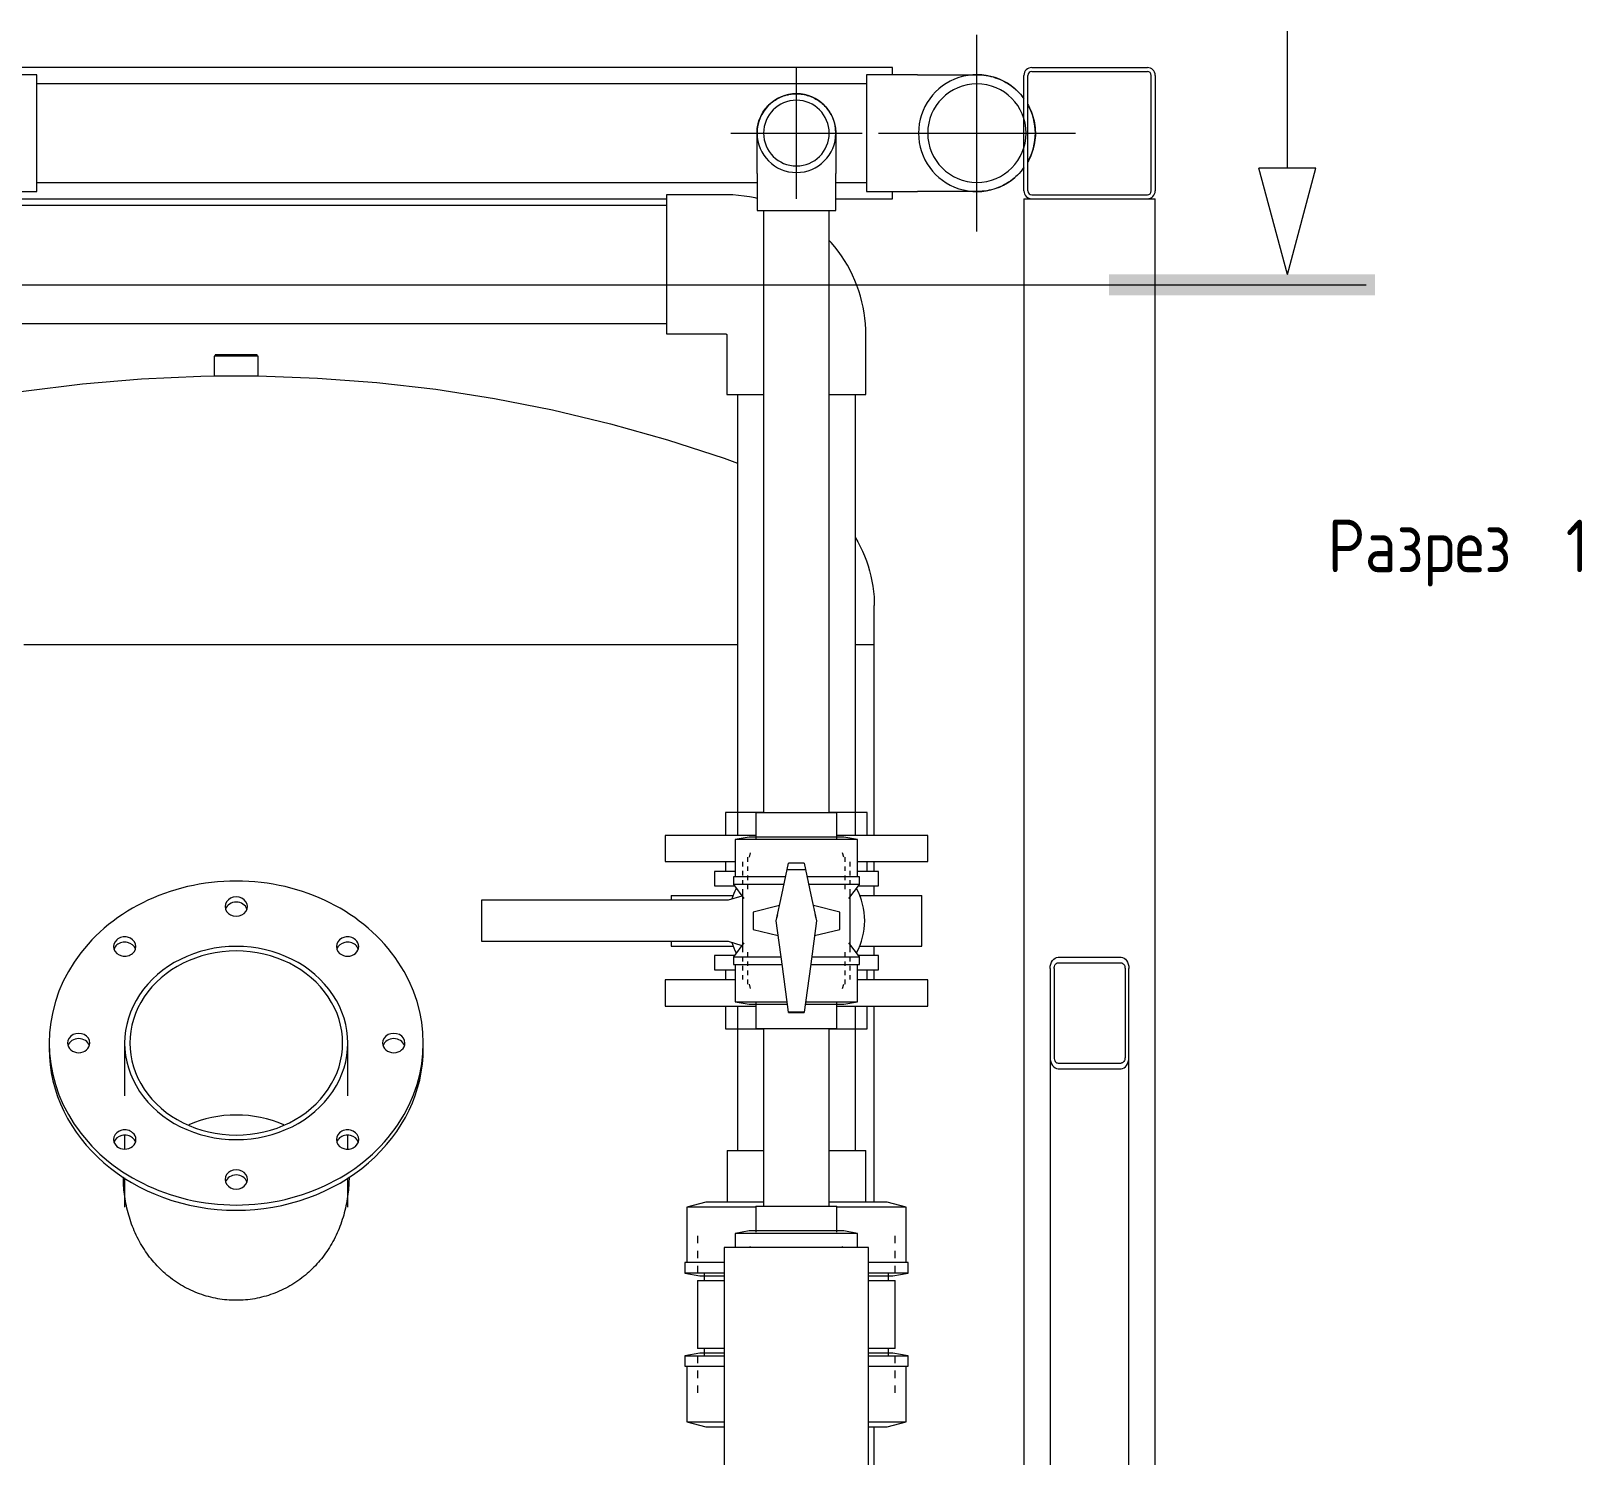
# Model space of a CAD drawing. Header units: millimetres. Extents: x -3824 to 3958, y -576 to 3647.
# Drawn here: x 2777 to 3958, y 1892 to 2978 of the extents above; entities that cross this region are included whole.
import ezdxf

# ---------------------------------------------------------------- set-up
doc = ezdxf.new("R2010")
doc.units = ezdxf.units.MM
for name, color, linetype, lineweight in [('A-_ANOTSYBL_E', 7, 'Continuous', 9), ('A_--------_E-', 8, 'Continuous', 9), ('M-_EQPT----_E', 7, 'Continuous', 9), ('M-_WATR----_E', 5, 'Continuous', 9), ('S-_STRL----_A', 7, 'Continuous', 9)]:
    doc.layers.add(name, color=color, linetype=linetype, lineweight=lineweight)
doc.styles.add('GOST Common_1', font='GOST_Common.ttf', dxfattribs={"width": 0.9, "height": 40})

# ---------------------------------------------------------------- blocks, each defined once
blk = doc.blocks.new('PNS-0100 MAIN FRAME - ASY PNS-0100 MAIN FRAME_iam-651195-Разрез 2')
at = {"layer": 'A_--------_E-'}
for p, q in [((3433.2, 2950), (2540.1, 2950)), ((3433.2, 2944.6), (3433.2, 2950)), ((2646.5, 2850), (3260.9, 2850)), ((3389.9, 2850), (3433.2, 2850)), ((3433.2, 2850), (3433.2, 2855.4)), ((3533.2, 2850), (3533.2, 100)), ((3533.2, 2850), (3539.2, 2850)), ((3627.2, 2850), (3633.2, 2850)), ((3633.2, 100), (3633.2, 2850)), ((3553.2, 2195.7), (3553.2, 373.6)), ((3613.2, 373.6), (3613.2, 2195.7))]:
    blk.add_line(p, q, dxfattribs=at)
at = {"layer": 'S-_STRL----_A'}
for p, q in [((3533.2, 2856), (3533.2, 2944)), ((3536.2, 2856), (3536.2, 2944)), ((3539.2, 2950), (3627.2, 2950)), ((3539.2, 2947), (3627.2, 2947)), ((3630.2, 2856), (3630.2, 2944)), ((3633.2, 2944), (3633.2, 2856)), ((3539.2, 2853), (3627.2, 2853)), ((3539.2, 2850), (3627.2, 2850)), ((3559.2, 2272.1), (3607.2, 2272.1)), ((3553.2, 2263.6), (3553.2, 2195.7)), ((3556.2, 2263.6), (3556.2, 2195.7)), ((3559.2, 2267.8), (3607.2, 2267.8)), ((3610.2, 2263.6), (3610.2, 2195.7)), ((3613.2, 2195.7), (3613.2, 2263.6)), ((3559.2, 2191.5), (3607.2, 2191.5)), ((3559.2, 2187.2), (3607.2, 2187.2))]:
    blk.add_line(p, q, dxfattribs=at)
at = {"layer": 'S-_STRL----_A', "flags": 128}
for points in [[(3553.2, 2263.6), (3553.3, 2265.3), (3553.6, 2266.9), (3554.2, 2268.3), (3554.9, 2269.6), (3555.9, 2270.7), (3556.9, 2271.4), (3558, 2271.9), (3559.2, 2272.1)], [(3607.2, 2272.1), (3608.4, 2271.9), (3609.5, 2271.4), (3610.5, 2270.7), (3611.4, 2269.6), (3612.2, 2268.3), (3612.7, 2266.9), (3613.1, 2265.3), (3613.2, 2263.6)], [(3556.2, 2263.6), (3556.2, 2264.4), (3556.4, 2265.2), (3556.7, 2266), (3557.1, 2266.6), (3557.5, 2267.1), (3558, 2267.5), (3558.6, 2267.8), (3559.2, 2267.8)], [(3607.2, 2267.8), (3607.8, 2267.8), (3608.3, 2267.5), (3608.9, 2267.1), (3609.3, 2266.6), (3609.7, 2266), (3610, 2265.2), (3610.1, 2264.4), (3610.2, 2263.6)], [(3553.2, 2195.7), (3553.3, 2194.1), (3553.6, 2192.5), (3554.2, 2191), (3554.9, 2189.7), (3555.9, 2188.7), (3556.9, 2187.9), (3558, 2187.4), (3559.2, 2187.2)], [(3556.2, 2195.7), (3556.2, 2194.9), (3556.4, 2194.1), (3556.7, 2193.4), (3557.1, 2192.7), (3557.5, 2192.2), (3558, 2191.8), (3558.6, 2191.6), (3559.2, 2191.5)], [(3610.2, 2195.7), (3610.1, 2194.9), (3610, 2194.1), (3609.7, 2193.4), (3609.3, 2192.7), (3608.9, 2192.2), (3608.3, 2191.8), (3607.8, 2191.6), (3607.2, 2191.5)], [(3607.2, 2187.2), (3608.4, 2187.4), (3609.5, 2187.9), (3610.5, 2188.7), (3611.4, 2189.7), (3612.2, 2191), (3612.7, 2192.5), (3613.1, 2194.1), (3613.2, 2195.7)]]:
    blk.add_lwpolyline(points, dxfattribs=at)
at = {"layer": 'S-_STRL----_A'}
for centre, radius, start, end in [((3539.2, 2944), 6, 90, 180), ((3539.2, 2944), 3, 90, 180), ((3627.2, 2944), 6, 0, 90), ((3627.2, 2944), 3, 0, 90), ((3539.2, 2856), 6, 180, 270), ((3539.2, 2856), 3, 180, 270), ((3627.2, 2856), 3, 270, 0), ((3627.2, 2856), 6, 270, 0)]:
    blk.add_arc(centre, radius, start, end, dxfattribs=at)
blk = doc.blocks.new('PNS-0100 MAIN FRAME - Standard-550811-Разрез 2')
blk.add_blockref('PNS-0100 MAIN FRAME - ASY PNS-0100 MAIN FRAME_iam-651195-Разрез 2', (0, 0))
blk = doc.blocks.new('PNS-Filter column D1000 _Right side_ - ASY PNS-Filter column D1000_iam-893095-Разрез 2')
at = {"layer": 'A_--------_E-'}
for p, q in [((2916.4, 2730), (2916.4, 2714.6)), ((2933.2, 2730), (2916.4, 2730)), ((2949.9, 2730), (2933.2, 2730)), ((2949.9, 2714.6), (2949.9, 2730)), ((2916.4, 2715), (2933.2, 2715)), ((2933.2, 2715), (2949.9, 2715)), ((3419.2, 2510.1), (3419.2, 2540.1)), ((2790.5, 2510.1), (2771.4, 2510.1)), ((2808.4, 2510.1), (2790.5, 2510.1)), ((2827.9, 2510.1), (2808.4, 2510.1)), ((2846.2, 2510.1), (2827.9, 2510.1)), ((2866, 2510.1), (2846.1, 2510.1)), ((2884.4, 2510.1), (2866, 2510.1)), ((2904.4, 2510.1), (2884.4, 2510.1)), ((2923, 2510.1), (2904.4, 2510.1)), ((2933.2, 2510.1), (2923, 2510.1)), ((2943.1, 2510.1), (2933.2, 2510.1)), ((2961.7, 2510.1), (2943.1, 2510.1)), ((2981.7, 2510.1), (2961.7, 2510.1)), ((3000.2, 2510.1), (2981.7, 2510.1)), ((3020, 2510.1), (3000.2, 2510.1)), ((3038.2, 2510.1), (3020, 2510.1)), ((3057.8, 2510.1), (3038.2, 2510.1)), ((3075.6, 2510.1), (3057.7, 2510.1)), ((3094.7, 2510.1), (3075.6, 2510.1)), ((3112.1, 2510.1), (3094.7, 2510.1)), ((3130.7, 2510.1), (3112.1, 2510.1)), ((3147.5, 2510.1), (3130.7, 2510.1)), ((3165.4, 2510.1), (3147.4, 2510.1)), ((3181.4, 2510.1), (3165.4, 2510.1)), ((3198.6, 2510.1), (3181.4, 2510.1)), ((3213.9, 2510.1), (3198.6, 2510.1)), ((3230.1, 2510.1), (3213.9, 2510.1)), ((3244.5, 2510.1), (3230.1, 2510.1)), ((3259.8, 2510.1), (3244.5, 2510.1)), ((3273.2, 2510.1), (3259.8, 2510.1)), ((3287.5, 2510.1), (3273.2, 2510.1)), ((3299.7, 2510.1), (3287.4, 2510.1)), ((3312.8, 2510.1), (3299.7, 2510.1)), ((3315.1, 2510.1), (3312.8, 2510.1)), ((3405.4, 2510.1), (3405, 2510.1)), ((3410.2, 2510.1), (3405.4, 2510.1)), ((3412.8, 2510.1), (3410.2, 2510.1)), ((3416.3, 2510.1), (3412.9, 2510.1)), ((3417.6, 2510.1), (3416.3, 2510.1)), ((3419.1, 2510.1), (3417.7, 2510.1)), ((3419.2, 2510.1), (3419.1, 2510.1)), ((3419.2, 2365), (3419.2, 2510.1)), ((3419.2, 2337.5), (3419.2, 2345)), ((3419.2, 2319.3), (3419.2, 2326.5)), ((3419.2, 2273.5), (3419.2, 2280.7)), ((3419.2, 2255), (3419.2, 2262.5)), ((3419.2, 2085.6), (3419.2, 2235)), ((2790.7, 2206.8), (2790.7, 2202.8)), ((2848.2, 2206.8), (2848.2, 2166.6)), ((3018.2, 2166.6), (3018.2, 2206.8)), ((3075.7, 2202.8), (3075.7, 2206.8)), ((2848.2, 2136.5), (2848.2, 2126.2)), ((3018.2, 2126.2), (3018.2, 2136.5)), ((2848.2, 2104.2), (2848.2, 2081.8)), ((3018.2, 2081.8), (3018.2, 2104.2)), ((3419.2, 1529.1), (3419.2, 1914.4))]:
    blk.add_line(p, q, dxfattribs=at)
at = {"layer": 'A_--------_E-', "flags": 128}
for points in [[(2536.5, 2643), (2552, 2648.9), (2594.9, 2663.3), (2638.3, 2676), (2682.2, 2686.9), (2726.5, 2696.1), (2771.1, 2703.4), (2816, 2709), (2861.1, 2712.8), (2906.3, 2714.8), (2916.4, 2715)], [(2949.9, 2715), (2995.1, 2713.4), (3040.2, 2710), (3085.2, 2704.9), (3129.9, 2697.9), (3174.2, 2689.1), (3218.2, 2678.6), (3261.8, 2666.3), (3304.8, 2652.3), (3314.9, 2648.6)], [(3404.9, 2591.7), (3406.6, 2588.7), (3408.5, 2585.1), (3410.2, 2581.5), (3411.8, 2577.9), (3413.2, 2574.1), (3414.5, 2570.3), (3415.6, 2566.5), (3416.6, 2562.6), (3417.4, 2558.7), (3418.1, 2554.8), (3418.6, 2550.8), (3419, 2546.8), (3419.1, 2542.8), (3419.2, 2540.1)]]:
    blk.add_lwpolyline(points, dxfattribs=at)
at = {"layer": 'A_--------_E-'}
for centre, major_axis, start_param, end_param in [((2933.2, 2206.8), (142.5, 0), 1.570796, 4.712389), ((2933.2, 2206.8), (-142.5, 0), 1.570796, 4.712389), ((2933.2, 2310.8), (8.5, 0), 1.570796, 4.712389), ((2933.2, 2310.8), (8.5, 0), 4.712389, 7.853982), ((2933.2, 2306.8), (8.5, 0), 1.570796, 2.857075), ((2933.2, 2306.8), (8.5, 0), 0.284518, 1.570796), ((2848.3, 2280.3), (8.5, 0), 2.356194, 5.497787), ((2848.3, 2276.3), (8.5, 0), 2.356194, 2.864755), ((2848.3, 2280.3), (8.5, 0), 5.497787, 8.63938), ((2848.3, 2276.3), (8.5, 0), 0.276838, 2.356194), ((2933.2, 2206.8), (-85, 0), 4.712389, 7.853982), ((2933.2, 2206.8), (85, 0), 1.570796, 4.712389), ((2933.2, 2206.8), (-85, 0), 1.570796, 4.712389), ((2933.2, 2206.8), (-85, 0), 1.570796, 4.712389), ((3018, 2280.3), (8.5, 0), 0.785398, 3.926991), ((3018, 2276.3), (8.5, 0), 0.785398, 2.864755), ((3018, 2280.3), (8.5, 0), 3.926991, 7.068583), ((3018, 2276.3), (8.5, 0), 0.276838, 0.785398), ((2933.2, 2206.8), (-81, 0), 4.712389, 7.853982), ((2933.2, 2206.8), (81, 0), 4.712389, 7.853982), ((2813.2, 2206.8), (8.5, 0), 0, 3.141593), ((2813.2, 2202.8), (8.5, 0), 0.284518, 2.857075), ((3053.2, 2206.8), (8.5, 0), 0, 3.141593), ((3053.2, 2202.8), (8.5, 0), 0.284518, 2.857075), ((2933.2, 2202.8), (-142.5, 0), 0, 1.570796), ((2813.2, 2206.8), (8.5, 0), 3.141593, 6.283185), ((2933.2, 2202.8), (-142.5, 0), 1.570796, 3.141593), ((3053.2, 2206.8), (8.5, 0), 3.141593, 6.283185), ((2933.2, 2081.8), (81, 0), 1.570796, 2.033415), ((2933.2, 2081.8), (81, 0), 1.108178, 1.570796), ((2848.3, 2133.3), (8.5, 0), 0.785398, 3.926991), ((2848.3, 2133.3), (8.5, 0), 3.926991, 7.068583), ((3018, 2133.3), (8.5, 0), 2.356194, 5.497787), ((3018, 2133.3), (8.5, 0), 5.497787, 8.63938), ((2848.3, 2129.3), (8.5, 0), 0.785398, 2.864755), ((2848.3, 2129.3), (8.5, 0), 0.276838, 0.785398), ((3018, 2129.3), (8.5, 0), 2.356194, 2.864755), ((3018, 2129.3), (8.5, 0), 0.276838, 2.356194), ((2933.2, 2102.9), (8.5, 0), 1.570796, 4.712389), ((2933.2, 2098.9), (8.5, 0), 1.570796, 2.857075), ((2933.2, 2102.9), (8.5, 0), 4.712389, 7.853982), ((2933.2, 2098.9), (8.5, 0), 0.284518, 1.570796)]:
    blk.add_ellipse(centre, major_axis=major_axis, ratio=0.866025, start_param=start_param, end_param=end_param, dxfattribs=at)
for points, knots in [([(2905.3, 2015.7), (2900.8, 2017.3), (2892, 2021.4), (2880.1, 2029.8), (2870.3, 2039.5), (2862, 2050.7), (2855.2, 2063.6), (2850.5, 2077.5), (2847.8, 2091.2), (2847.2, 2100.4), (2847.2, 2104.8)], [-0.4, -0.4, -0.4, -0.4, -0.35, -0.3, -0.25, -0.2, -0.15, -0.1, -0.05, -0.0032103, -0.0032103, -0.0032103, -0.0032103]), ([(3019.2, 2104.8), (3019.1, 2100.4), (3018.5, 2091.2), (3015.9, 2077.5), (3011.1, 2063.6), (3004.4, 2050.7), (2996.1, 2039.5), (2986.2, 2029.8), (2974.3, 2021.4), (2965.5, 2017.3), (2961, 2015.7)], [-0.9967897, -0.9967897, -0.9967897, -0.9967897, -0.95, -0.9, -0.85, -0.8, -0.75, -0.7, -0.65, -0.6, -0.6, -0.6, -0.6])]:
    blk.add_open_spline(points, degree=3, knots=knots, dxfattribs=at)
for points in [[(2847.2, 2104.7), (2847.2, 2104.5), (2847.2, 2104.2), (2847.2, 2104)], [(3019.2, 2104), (3019.2, 2104.2), (3019.2, 2104.5), (3019.2, 2104.7)], [(2961, 2015.7), (2956.6, 2014.1), (2947.4, 2011.6), (2933.2, 2010.4), (2919, 2011.6), (2909.8, 2014.1), (2905.3, 2015.7)]]:
    blk.add_open_spline(points, degree=3, dxfattribs=at)
blk = doc.blocks.new('PNS-Filter column D1000 _Right side_ - Standard-893102-Разрез 2')
at = {"layer": 'M-_EQPT----_E'}
for p, q in [((2917.2, 2731), (2917.2, 2730)), ((2933.2, 2731), (2917.2, 2731)), ((2949.2, 2731), (2933.2, 2731)), ((2949.2, 2730), (2949.2, 2731))]:
    blk.add_line(p, q, dxfattribs=at)
blk.add_blockref('PNS-Filter column D1000 _Right side_ - ASY PNS-Filter column D1000_iam-893095-Разрез 2', (0, 0))
blk = doc.blocks.new('COMER_EL50_U-PVC отвод 90 - DN16-DN315 _Grey_-V17-Разрез 2')
at = {"layer": 'M-_WATR----_E', "color": 136, "lineweight": 20}
for p, q in [((3452.1, 2944.5), (3413.4, 2944.5)), ((3413.4, 2944.5), (3413.4, 2900)), ((3413.4, 2900), (3413.4, 2855.5)), ((3413.4, 2855.5), (3452.1, 2855.5))]:
    blk.add_line(p, q, dxfattribs=at)
at = {"layer": 'M-_WATR----_E', "color": 136, "lineweight": 20, "flags": 128}
for points in [[(3452.1, 2944.5), (3453.9, 2944.5), (3455.7, 2944.5), (3457.5, 2944.5), (3459.3, 2944.5), (3461.1, 2944.5), (3462.9, 2944.5), (3464.6, 2944.5), (3466.3, 2944.5), (3468.1, 2944.5), (3469.7, 2944.5), (3471.4, 2944.5), (3473, 2944.5), (3474.6, 2944.5), (3476.2, 2944.5), (3477.7, 2944.5), (3479.1, 2944.5), (3480.6, 2944.5), (3482, 2944.5), (3483.3, 2944.5), (3484.6, 2944.5), (3485.8, 2944.5), (3487, 2944.5), (3488.1, 2944.5), (3489.2, 2944.5), (3490.2, 2944.5), (3491.2, 2944.5), (3492, 2944.5), (3492.9, 2944.5), (3493.6, 2944.5), (3494.3, 2944.5), (3494.9, 2944.5), (3495.5, 2944.5), (3496, 2944.5), (3496.4, 2944.5), (3496.7, 2944.5), (3497, 2944.5), (3497.2, 2944.5), (3497.3, 2944.5), (3497.4, 2944.5), (3497.4, 2944.5)], [(3497.4, 2944.5), (3499.2, 2944.5), (3500.9, 2944.4), (3502.7, 2944.2), (3504.5, 2943.9), (3506.2, 2943.6), (3508, 2943.2), (3509.7, 2942.8), (3511.4, 2942.2), (3513.1, 2941.6), (3514.7, 2941), (3516.3, 2940.3), (3517.9, 2939.5), (3519.5, 2938.6), (3521, 2937.7), (3522.5, 2936.7), (3524, 2935.7), (3525.4, 2934.6), (3526.7, 2933.5), (3528, 2932.3), (3529.3, 2931), (3530.5, 2929.7), (3531.7, 2928.4), (3532.8, 2927), (3533.2, 2926.4)], [(3536.2, 2921.8), (3536.6, 2921), (3537.4, 2919.4), (3538.2, 2917.8), (3538.9, 2916.1), (3539.5, 2914.5), (3540, 2912.8), (3540.5, 2911), (3540.9, 2909.3), (3541.2, 2907.6), (3541.5, 2905.8), (3541.7, 2904), (3541.8, 2902.3), (3541.9, 2900.5), (3541.9, 2900)], [(3541.9, 2900), (3541.9, 2898.2), (3541.8, 2896.4), (3541.6, 2894.7), (3541.3, 2892.9), (3541, 2891.2), (3540.6, 2889.4), (3540.2, 2887.7), (3539.6, 2886), (3539, 2884.3), (3538.4, 2882.7), (3537.7, 2881), (3536.9, 2879.5), (3536.2, 2878.2)], [(3533.1, 2873.4), (3532, 2872), (3530.8, 2870.7), (3529.6, 2869.3), (3528.4, 2868.1), (3527.1, 2866.9), (3525.7, 2865.7), (3524.4, 2864.6), (3522.9, 2863.5), (3521.4, 2862.6), (3519.9, 2861.6), (3518.4, 2860.8), (3516.8, 2859.9), (3515.2, 2859.2), (3513.5, 2858.5), (3511.8, 2857.9), (3510.2, 2857.4), (3508.4, 2856.9), (3506.7, 2856.5), (3505, 2856.1), (3503.2, 2855.9), (3501.4, 2855.7), (3499.7, 2855.6), (3497.9, 2855.5), (3497.4, 2855.5)], [(3497.4, 2855.5), (3497.4, 2855.5), (3497.2, 2855.5), (3497.1, 2855.5), (3496.8, 2855.5), (3496.5, 2855.5), (3496.1, 2855.5), (3495.6, 2855.5), (3495.1, 2855.5), (3494.5, 2855.5), (3493.8, 2855.5), (3493.1, 2855.5), (3492.3, 2855.5), (3491.4, 2855.5), (3490.5, 2855.5), (3489.5, 2855.5), (3488.4, 2855.5), (3487.3, 2855.5), (3486.1, 2855.5), (3484.9, 2855.5), (3483.7, 2855.5), (3482.3, 2855.5), (3481, 2855.5), (3479.5, 2855.5), (3478.1, 2855.5), (3476.6, 2855.5), (3475, 2855.5), (3473.4, 2855.5), (3471.8, 2855.5), (3470.2, 2855.5), (3468.5, 2855.5), (3466.8, 2855.5), (3465.1, 2855.5), (3463.3, 2855.5), (3461.6, 2855.5), (3459.8, 2855.5), (3458, 2855.5), (3456.2, 2855.5), (3454.4, 2855.5), (3452.6, 2855.5), (3452.1, 2855.5)]]:
    blk.add_lwpolyline(points, dxfattribs=at)
at = {"layer": 'M-_WATR----_E', "color": 136, "lineweight": 20}
for start, end in [(35.8253, 180), (360, 29.1443), (180, 324.1747), (330.8557, 360)]:
    blk.add_arc((3497.4, 2900), 44.5, start, end, dxfattribs=at)
blk = doc.blocks.new('COMER_EL50_U-PVC отвод 90 - DN16-DN315 _Grey_-V18-Разрез 2')
at = {"layer": 'M-_WATR----_E', "color": 136, "lineweight": 20}
for p, q in [((2781.4, 2944.5), (2742.7, 2944.5)), ((2781.4, 2900), (2781.4, 2944.5)), ((2781.4, 2855.5), (2781.4, 2900)), ((2742.7, 2855.5), (2781.4, 2855.5))]:
    blk.add_line(p, q, dxfattribs=at)
at = {"layer": 'M-_WATR----_E', "color": 136, "lineweight": 20, "flags": 128}
for points in [[(2697.4, 2944.5), (2697.5, 2944.5), (2697.7, 2944.5), (2698, 2944.5), (2698.3, 2944.5), (2698.7, 2944.5), (2699.2, 2944.5), (2699.7, 2944.5), (2700.3, 2944.5), (2701, 2944.5), (2701.7, 2944.5), (2702.5, 2944.5), (2703.4, 2944.5), (2704.3, 2944.5), (2705.3, 2944.5), (2706.4, 2944.5), (2707.5, 2944.5), (2708.6, 2944.5), (2709.9, 2944.5), (2711.1, 2944.5), (2712.5, 2944.5), (2713.8, 2944.5), (2715.2, 2944.5), (2716.7, 2944.5), (2718.2, 2944.5), (2719.8, 2944.5), (2721.3, 2944.5), (2723, 2944.5), (2724.6, 2944.5), (2726.3, 2944.5), (2728, 2944.5), (2729.7, 2944.5), (2731.5, 2944.5), (2733.2, 2944.5), (2735, 2944.5), (2736.8, 2944.5), (2738.6, 2944.5), (2740.4, 2944.5), (2742.2, 2944.5), (2742.7, 2944.5)], [(2742.7, 2855.5), (2740.9, 2855.5), (2739.1, 2855.5), (2737.3, 2855.5), (2735.5, 2855.5), (2733.7, 2855.5), (2731.9, 2855.5), (2730.2, 2855.5), (2728.4, 2855.5), (2726.7, 2855.5), (2725.1, 2855.5), (2723.4, 2855.5), (2721.8, 2855.5), (2720.2, 2855.5), (2718.6, 2855.5), (2717.1, 2855.5), (2715.6, 2855.5), (2714.2, 2855.5), (2712.8, 2855.5), (2711.5, 2855.5), (2710.2, 2855.5), (2709, 2855.5), (2707.8, 2855.5), (2706.7, 2855.5), (2705.6, 2855.5), (2704.6, 2855.5), (2703.6, 2855.5), (2702.7, 2855.5), (2701.9, 2855.5), (2701.2, 2855.5), (2700.5, 2855.5), (2699.8, 2855.5), (2699.3, 2855.5), (2698.8, 2855.5), (2698.4, 2855.5), (2698.1, 2855.5), (2697.8, 2855.5), (2697.6, 2855.5), (2697.5, 2855.5)]]:
    blk.add_lwpolyline(points, dxfattribs=at)
blk = doc.blocks.new('COMER_EL50_U-PVC отвод 90 - DN16-DN315 _Grey_-V19-Разрез 2')
at = {"layer": 'M-_WATR----_E', "color": 142, "lineweight": 20}
for p, q in [((3329.9, 2869.2), (3329.9, 2841)), ((3389.9, 2841), (3389.9, 2869.2)), ((3329.9, 2841), (3359.9, 2841)), ((3359.9, 2841), (3389.9, 2841))]:
    blk.add_line(p, q, dxfattribs=at)
at = {"layer": 'M-_WATR----_E', "color": 142, "lineweight": 20, "flags": 128}
for points in [[(3329.9, 2900), (3329.9, 2901.2), (3330, 2902.4), (3330.1, 2903.6), (3330.2, 2904.8), (3330.5, 2906), (3330.7, 2907.1), (3331, 2908.3), (3331.4, 2909.4), (3331.8, 2910.6), (3332.2, 2911.7), (3332.7, 2912.8), (3333.3, 2913.9), (3333.8, 2914.9), (3334.4, 2915.9), (3335.1, 2916.9), (3335.8, 2917.9), (3336.5, 2918.9), (3337.3, 2919.8), (3338.1, 2920.7), (3339, 2921.5), (3339.8, 2922.3), (3340.7, 2923.1), (3341.7, 2923.9), (3342.7, 2924.6), (3343.7, 2925.2), (3344.7, 2925.9), (3345.7, 2926.5), (3346.8, 2927), (3347.9, 2927.5), (3349, 2928), (3350.1, 2928.4), (3351.3, 2928.7), (3352.4, 2929.1), (3353.6, 2929.3), (3354.8, 2929.6), (3355.9, 2929.7), (3357.1, 2929.9), (3358.3, 2930), (3359.5, 2930), (3359.9, 2930)], [(3359.9, 2930), (3361.1, 2930), (3362.3, 2929.9), (3363.5, 2929.8), (3364.6, 2929.6), (3365.8, 2929.4), (3367, 2929.1), (3368.2, 2928.8), (3369.3, 2928.5), (3370.4, 2928.1), (3371.5, 2927.6), (3372.6, 2927.1), (3373.7, 2926.6), (3374.8, 2926), (3375.8, 2925.4), (3376.8, 2924.8), (3377.8, 2924.1), (3378.7, 2923.3), (3379.6, 2922.6), (3380.5, 2921.7), (3381.4, 2920.9), (3382.2, 2920), (3383, 2919.1), (3383.7, 2918.2), (3384.4, 2917.2), (3385.1, 2916.2), (3385.7, 2915.2), (3386.3, 2914.1), (3386.9, 2913.1), (3387.4, 2912), (3387.8, 2910.9), (3388.2, 2909.7), (3388.6, 2908.6), (3388.9, 2907.4), (3389.2, 2906.3), (3389.4, 2905.1), (3389.6, 2903.9), (3389.7, 2902.7), (3389.8, 2901.5), (3389.9, 2900.3), (3389.9, 2900)], [(3329.9, 2869.2), (3329.9, 2870.4), (3329.9, 2871.7), (3329.9, 2872.9), (3329.9, 2874.1), (3329.9, 2875.3), (3329.9, 2876.5), (3329.9, 2877.7), (3329.9, 2878.9), (3329.9, 2880.1), (3329.9, 2881.2), (3329.9, 2882.3), (3329.9, 2883.4), (3329.9, 2884.5), (3329.9, 2885.6), (3329.9, 2886.6), (3329.9, 2887.6), (3329.9, 2888.6), (3329.9, 2889.5), (3329.9, 2890.4), (3329.9, 2891.3), (3329.9, 2892.1), (3329.9, 2892.9), (3329.9, 2893.7), (3329.9, 2894.4), (3329.9, 2895.1), (3329.9, 2895.8), (3329.9, 2896.4), (3329.9, 2896.9), (3329.9, 2897.4), (3329.9, 2897.9), (3329.9, 2898.3), (3329.9, 2898.7), (3329.9, 2899), (3329.9, 2899.3), (3329.9, 2899.6), (3329.9, 2899.7), (3329.9, 2899.9), (3329.9, 2900), (3329.9, 2900), (3329.9, 2900)], [(3389.9, 2900), (3389.9, 2900), (3389.9, 2899.9), (3389.9, 2899.8), (3389.9, 2899.6), (3389.9, 2899.4), (3389.9, 2899.1), (3389.9, 2898.8), (3389.9, 2898.4), (3389.9, 2898), (3389.9, 2897.6), (3389.9, 2897.1), (3389.9, 2896.5), (3389.9, 2895.9), (3389.9, 2895.3), (3389.9, 2894.6), (3389.9, 2893.9), (3389.9, 2893.1), (3389.9, 2892.4), (3389.9, 2891.5), (3389.9, 2890.7), (3389.9, 2889.8), (3389.9, 2888.8), (3389.9, 2887.9), (3389.9, 2886.9), (3389.9, 2885.8), (3389.9, 2884.8), (3389.9, 2883.7), (3389.9, 2882.6), (3389.9, 2881.5), (3389.9, 2880.4), (3389.9, 2879.2), (3389.9, 2878), (3389.9, 2876.8), (3389.9, 2875.6), (3389.9, 2874.4), (3389.9, 2873.2), (3389.9, 2872), (3389.9, 2870.8), (3389.9, 2869.5), (3389.9, 2869.2)]]:
    blk.add_lwpolyline(points, dxfattribs=at)
at = {"layer": 'M-_WATR----_E', "color": 142, "lineweight": 20}
for start, end in [(90, 270), (270, 90)]:
    blk.add_arc((3359.9, 2900), 30, start, end, dxfattribs=at)
blk = doc.blocks.new('COMER_industrial series - BVI10050-V24-Разрез 2')
at = {"layer": 'M-_WATR----_E', "color": 142, "lineweight": 20}
for p, q in [((3329.1, 2382.4), (3329.1, 2362.7)), ((3329.1, 2382.4), (3390.7, 2382.4)), ((3390.7, 2362.7), (3390.7, 2382.4)), ((3323.9, 2363.6), (3313.2, 2361.8)), ((3395.9, 2363.6), (3323.9, 2363.6)), ((3406.5, 2361.8), (3395.9, 2363.6)), ((3313.2, 2361.8), (3313.2, 2333.3)), ((3406.5, 2361.8), (3313.2, 2361.8)), ((3324.6, 2351.7), (3323.9, 2348.4)), ((3395.9, 2348.4), (3395.1, 2351.7)), ((3406.5, 2333.3), (3406.5, 2361.8)), ((3318.9, 2344.9), (3318.9, 2341.4)), ((3322.6, 2348.4), (3322.6, 2344.9)), ((3322.6, 2341.4), (3322.6, 2337.9)), ((3352.8, 2339), (3353.9, 2343.8)), ((3365.9, 2343.8), (3353.9, 2343.8)), ((3365.9, 2343.8), (3366.9, 2339)), ((3397.1, 2344.9), (3397.1, 2348.4)), ((3397.1, 2337.9), (3397.1, 2341.4)), ((3400.9, 2341.4), (3400.9, 2344.9)), ((3311.9, 2333.3), (3311.9, 2327.5)), ((3351.6, 2333.3), (3311.9, 2333.3)), ((3311.9, 2327.5), (3319.9, 2316.8)), ((3350.4, 2327.5), (3311.9, 2327.5)), ((3318.9, 2337.9), (3318.9, 2334.5)), ((3318.9, 2331), (3318.9, 2327.5)), ((3322.6, 2334.5), (3322.6, 2331)), ((3322.6, 2327.5), (3322.6, 2324)), ((3352.8, 2339), (3366.9, 2339)), ((3407.9, 2333.3), (3368.1, 2333.3)), ((3407.9, 2327.5), (3369.4, 2327.5)), ((3397.1, 2331), (3397.1, 2334.5)), ((3397.1, 2324), (3397.1, 2327.5)), ((3399.9, 2316.8), (3407.9, 2327.5)), ((3400.9, 2334.5), (3400.9, 2337.9)), ((3400.9, 2327.5), (3400.9, 2331)), ((3407.9, 2327.5), (3407.9, 2333.3)), ((3318.9, 2324), (3318.9, 2276)), ((3400.9, 2276), (3400.9, 2324)), ((3347, 2311.5), (3326.9, 2306.6)), ((3326.9, 2306.6), (3326.9, 2293.4)), ((3392.9, 2306.6), (3372.8, 2311.5)), ((3392.9, 2293.4), (3392.9, 2306.6)), ((3326.9, 2293.4), (3346, 2288.8)), ((3373.7, 2288.8), (3392.9, 2293.4)), ((3319.9, 2283.2), (3311.9, 2272.5)), ((3407.9, 2272.5), (3399.9, 2283.2)), ((3311.9, 2272.5), (3311.9, 2266.7)), ((3311.9, 2272.5), (3348.1, 2272.5)), ((3318.9, 2272.5), (3318.9, 2269)), ((3322.6, 2276), (3322.6, 2272.5)), ((3322.6, 2269), (3322.6, 2265.5)), ((3371.6, 2272.5), (3407.9, 2272.5)), ((3397.1, 2272.5), (3397.1, 2276)), ((3397.1, 2265.5), (3397.1, 2269)), ((3400.9, 2269), (3400.9, 2272.5)), ((3407.9, 2266.7), (3407.9, 2272.5)), ((3311.9, 2266.7), (3348.9, 2266.7)), ((3313.2, 2266.7), (3313.2, 2238.2)), ((3318.9, 2265.5), (3318.9, 2262.1)), ((3318.9, 2258.6), (3318.9, 2255.1)), ((3322.6, 2262.1), (3322.6, 2258.6)), ((3371, 2266.7), (3407.9, 2266.7)), ((3397.1, 2258.6), (3397.1, 2262.1)), ((3400.9, 2262.1), (3400.9, 2265.5)), ((3400.9, 2255.1), (3400.9, 2258.6)), ((3406.5, 2238.2), (3406.5, 2266.7)), ((3322.6, 2255.1), (3322.6, 2251.6)), ((3323.9, 2251.6), (3324.6, 2248.3)), ((3395.1, 2248.3), (3395.9, 2251.6)), ((3397.1, 2251.6), (3397.1, 2255.1)), ((3313.2, 2238.2), (3323.9, 2236.4)), ((3313.2, 2238.2), (3352.7, 2238.2)), ((3323.9, 2236.4), (3353, 2236.4)), ((3329.1, 2237.3), (3329.1, 2217.6)), ((3366.7, 2236.4), (3395.9, 2236.4)), ((3367, 2238.2), (3406.5, 2238.2)), ((3390.7, 2217.6), (3390.7, 2237.3)), ((3395.9, 2236.4), (3406.5, 2238.2)), ((3353.9, 2230), (3353.8, 2230.2)), ((3365.9, 2230.2), (3353.8, 2230.2)), ((3353.9, 2230), (3365.9, 2230)), ((3365.9, 2230.2), (3365.9, 2230)), ((3390.7, 2217.6), (3329.1, 2217.6))]:
    blk.add_line(p, q, dxfattribs=at)
at = {"layer": 'M-_WATR----_E', "color": 142, "lineweight": 20, "flags": 128}
for points in [[(3344.5, 2300), (3348.7, 2319.6), (3352.8, 2339)], [(3366.9, 2339), (3371, 2319.6), (3375.2, 2300)], [(3353.8, 2230.2), (3349.2, 2265.2), (3344.5, 2300)], [(3375.2, 2300), (3370.6, 2265.2), (3365.9, 2230.2)]]:
    blk.add_lwpolyline(points, dxfattribs=at)
at = {"layer": 'M-_WATR----_E', "color": 142, "lineweight": 20}
for radius, start, end in [(15.2, 162.5293, 170.6489), (15.1, 9.3511, 17.4707), (15.1, 7.568, 14.03)]:
    blk.add_arc((3359.9, 2300), radius, start, end, dxfattribs=at)
blk = doc.blocks.new('COMER_industrial series - BVI10-EL050-345465-Разрез 2')
at = {"layer": 'M-_WATR----_E', "color": 142, "lineweight": 20}
for p, q in [((3329.1, 2082.4), (3329.1, 2062.7)), ((3329.1, 2082.4), (3390.7, 2082.4)), ((3390.7, 2062.7), (3390.7, 2082.4)), ((3323.9, 2063.6), (3313.2, 2061.8)), ((3313.2, 2061.8), (3313.2, 2051)), ((3406.5, 2061.8), (3313.2, 2061.8)), ((3395.9, 2063.6), (3323.9, 2063.6)), ((3406.5, 2061.8), (3395.9, 2063.6)), ((3406.5, 2051), (3406.5, 2061.8)), ((3304.9, 2051), (3304.9, 1870)), ((3414.9, 2051), (3304.9, 2051)), ((3324.6, 2051.7), (3324.4, 2051)), ((3395.3, 2051), (3395.1, 2051.7)), ((3414.9, 1870), (3414.9, 2051)), ((3304.9, 1870), (3414.9, 1870))]:
    blk.add_line(p, q, dxfattribs=at)
blk = doc.blocks.new('COMER_industrial series - BVI10-EL090-V45-Разрез 2')
at = {"layer": 'M-_WATR----_E', "color": 140, "lineweight": 20}
for p, q in [((3307.1, 2125), (3307.1, 2085.6)), ((3307.1, 2125), (3334.7, 2125)), ((3385, 2125), (3412.7, 2125)), ((3412.7, 2085.6), (3412.7, 2125)), ((3290.9, 2085.6), (3276.4, 2081.7)), ((3276.4, 2081.7), (3276.4, 2039.5)), ((3329, 2081.7), (3276.4, 2081.7)), ((3334.8, 2085.6), (3290.9, 2085.6)), ((3428.9, 2085.6), (3384.9, 2085.6)), ((3443.4, 2081.7), (3390.7, 2081.7)), ((3443.4, 2081.7), (3428.9, 2085.6)), ((3443.4, 2039.5), (3443.4, 2081.7)), ((3284.6, 2059.8), (3284.6, 2054.2)), ((3435.1, 2054.2), (3435.1, 2059.8)), ((3284.6, 2048.5), (3284.6, 2042.8)), ((3435.1, 2042.8), (3435.1, 2048.5)), ((3274.9, 2039.5), (3274.9, 2031.5)), ((3304.9, 2039.5), (3274.9, 2039.5)), ((3284.6, 2037.1), (3284.6, 2031.5)), ((3444.9, 2039.5), (3414.9, 2039.5)), ((3435.1, 2031.5), (3435.1, 2037.1)), ((3444.9, 2031.5), (3444.9, 2039.5)), ((3274.9, 2031.5), (3286.4, 2029.5)), ((3304.9, 2031.5), (3274.9, 2031.5)), ((3284.6, 2025.8), (3284.6, 1974.2)), ((3284.6, 2025.8), (3304.7, 2025.8)), ((3286.4, 2029.5), (3304.6, 2029.5)), ((3289.7, 2030.9), (3289.7, 2025.8)), ((3444.9, 2031.5), (3414.9, 2031.5)), ((3415, 2025.8), (3435.1, 2025.8)), ((3415.1, 2029.5), (3433.4, 2029.5)), ((3430, 2025.8), (3430, 2030.9)), ((3433.4, 2029.5), (3444.9, 2031.5)), ((3435.1, 1974.2), (3435.1, 2025.8)), ((3304.7, 1974.2), (3284.6, 1974.2)), ((3289.7, 1974.2), (3289.7, 1969.1)), ((3435.1, 1974.2), (3415, 1974.2)), ((3430, 1969.1), (3430, 1974.2)), ((3286.4, 1970.5), (3274.9, 1968.5)), ((3274.9, 1968.5), (3274.9, 1960.5)), ((3274.9, 1968.5), (3304.9, 1968.5)), ((3284.6, 1968.5), (3284.6, 1962.9)), ((3304.6, 1970.5), (3286.4, 1970.5)), ((3414.9, 1968.5), (3444.9, 1968.5)), ((3433.4, 1970.5), (3415.1, 1970.5)), ((3444.9, 1968.5), (3433.4, 1970.5)), ((3435.1, 1962.9), (3435.1, 1968.5)), ((3444.9, 1960.5), (3444.9, 1968.5)), ((3274.9, 1960.5), (3304.9, 1960.5)), ((3276.4, 1960.5), (3276.4, 1918.3)), ((3284.6, 1957.2), (3284.6, 1951.5)), ((3414.9, 1960.5), (3444.9, 1960.5)), ((3435.1, 1951.5), (3435.1, 1957.2)), ((3443.4, 1918.3), (3443.4, 1960.5)), ((3284.6, 1945.8), (3284.6, 1940.2)), ((3435.1, 1940.2), (3435.1, 1945.8)), ((3276.4, 1918.3), (3290.9, 1914.4)), ((3276.4, 1918.3), (3304.8, 1918.3)), ((3290.9, 1914.4), (3304.7, 1914.4)), ((3415, 1918.3), (3443.4, 1918.3)), ((3415.1, 1914.4), (3428.9, 1914.4)), ((3428.9, 1914.4), (3443.4, 1918.3))]:
    blk.add_line(p, q, dxfattribs=at)
blk = doc.blocks.new('COMER_BUT сермя _Butterfly valves_ red - BUT10090-V46-Разрез 2')
at = {"layer": 'M-_WATR----_E', "color": 140, "lineweight": 20}
for p, q in [((3307.9, 2315.7), (3119.9, 2315.7)), ((3119.9, 2315.7), (3119.9, 2284.3)), ((3264.4, 2319.3), (3264.4, 2315.9)), ((3264.4, 2319.3), (3312, 2319.3)), ((3318.4, 2318.8), (3307.9, 2315.7)), ((3407.7, 2319.3), (3455.4, 2319.3)), ((3455.4, 2280.7), (3455.4, 2319.3)), ((3119.9, 2284.3), (3307.9, 2284.3)), ((3264.4, 2284.3), (3264.4, 2280.7)), ((3264.4, 2280.7), (3312, 2280.7)), ((3307.9, 2284.3), (3318.4, 2281.2)), ((3407.7, 2280.7), (3455.4, 2280.7))]:
    blk.add_line(p, q, dxfattribs=at)
for start, end in [(151.9104, 161.237), (0, 28.0896), (331.9104, 360), (198.763, 208.0896)]:
    blk.add_arc((3359.9, 2300), 52, start, end, dxfattribs=at)
blk = doc.blocks.new('COMER_ST10_U-PVC бурт под фланец с гладкой поверхностью red - DN20 - DN225-V47-Разрез 2')
at = {"layer": 'M-_WATR----_E', "lineweight": 20}
for p, q in [((3297.4, 2273.5), (3297.4, 2262.5)), ((3312.2, 2273.5), (3297.4, 2273.5)), ((3422.4, 2273.5), (3407.5, 2273.5)), ((3422.4, 2262.5), (3422.4, 2273.5)), ((3297.4, 2262.5), (3312.9, 2262.5)), ((3305.9, 2262.5), (3305.9, 2255)), ((3406.8, 2262.5), (3422.4, 2262.5)), ((3413.9, 2255), (3413.9, 2262.5)), ((3305.9, 2235), (3305.9, 2217.5)), ((3413.9, 2217.5), (3413.9, 2235)), ((3305.9, 2217.5), (3334.8, 2217.5)), ((3385, 2217.5), (3413.9, 2217.5))]:
    blk.add_line(p, q, dxfattribs=at)
blk = doc.blocks.new('COMER_ST10_U-PVC бурт под фланец с гладкой поверхностью red - DN20 - DN225-V48-Разрез 2')
at = {"layer": 'M-_WATR----_E', "color": 140, "lineweight": 20}
for p, q in [((3305.9, 2382.5), (3305.9, 2365)), ((3334.8, 2382.5), (3305.9, 2382.5)), ((3413.9, 2382.5), (3385, 2382.5)), ((3413.9, 2365), (3413.9, 2382.5)), ((3305.9, 2345), (3305.9, 2337.5)), ((3413.9, 2337.5), (3413.9, 2345)), ((3297.4, 2337.5), (3297.4, 2326.5)), ((3312.9, 2337.5), (3297.4, 2337.5)), ((3422.4, 2337.5), (3406.8, 2337.5)), ((3422.4, 2326.5), (3422.4, 2337.5)), ((3297.4, 2326.5), (3312.2, 2326.5)), ((3407.5, 2326.5), (3422.4, 2326.5))]:
    blk.add_line(p, q, dxfattribs=at)
blk = doc.blocks.new('COMER_BR00_U-PVC свободный фланец red - DN15 - DN200-V49-Разрез 2')
at = {"layer": 'M-_WATR----_E', "lineweight": 20}
for p, q in [((3259.9, 2255), (3259.9, 2235)), ((3313, 2255), (3259.9, 2255)), ((3459.9, 2255), (3406.7, 2255)), ((3459.9, 2235), (3459.9, 2255)), ((3259.9, 2235), (3328.9, 2235)), ((3390.9, 2235), (3459.9, 2235))]:
    blk.add_line(p, q, dxfattribs=at)
blk = doc.blocks.new('COMER_BR00_U-PVC свободный фланец red - DN15 - DN200-V50-Разрез 2')
at = {"layer": 'M-_WATR----_E', "lineweight": 20}
for p, q in [((3259.9, 2365), (3259.9, 2345)), ((3328.9, 2365), (3259.9, 2365)), ((3459.9, 2365), (3390.9, 2365)), ((3459.9, 2345), (3459.9, 2365)), ((3259.9, 2345), (3313, 2345)), ((3406.7, 2345), (3459.9, 2345))]:
    blk.add_line(p, q, dxfattribs=at)
blk = doc.blocks.new('COMER_EL50_U-PVC отвод 90 - DN16-DN315 _Grey_-V77-Разрез 2')
at = {"layer": 'M-_WATR----_E', "color": 140, "lineweight": 20}
for p, q in [((3306.1, 2853), (3260.9, 2853)), ((3260.9, 2853), (3260.9, 2747)), ((3260.9, 2747), (3306.1, 2747)), ((3306.9, 2746.2), (3306.9, 2701)), ((3412.9, 2701), (3412.9, 2746.2)), ((3306.9, 2701), (3334.8, 2701)), ((3384.9, 2701), (3412.9, 2701))]:
    blk.add_line(p, q, dxfattribs=at)
at = {"layer": 'M-_WATR----_E', "color": 140, "lineweight": 20, "flags": 128}
for points in [[(3329.9, 2850.3), (3328.4, 2850.6), (3324.2, 2851.4), (3320, 2852.1), (3315.7, 2852.6), (3311.5, 2852.9), (3307.2, 2853), (3306.1, 2853)], [(3412.9, 2746.2), (3412.8, 2750.5), (3412.5, 2754.7), (3412.1, 2759), (3411.5, 2763.2), (3410.7, 2767.4), (3409.8, 2771.6), (3408.7, 2775.7), (3407.4, 2779.8), (3406, 2783.8), (3404.4, 2787.8), (3402.7, 2791.7), (3400.8, 2795.5), (3398.7, 2799.3), (3396.5, 2802.9), (3394.2, 2806.5), (3391.7, 2810), (3389.1, 2813.4), (3386.4, 2816.6), (3384.8, 2818.3)], [(3306.1, 2747), (3306.1, 2747), (3306.1, 2747), (3306.2, 2747), (3306.2, 2747), (3306.2, 2747), (3306.3, 2747), (3306.3, 2747), (3306.3, 2747), (3306.3, 2746.9), (3306.4, 2746.9), (3306.4, 2746.9), (3306.4, 2746.9), (3306.5, 2746.9), (3306.5, 2746.9), (3306.5, 2746.9), (3306.5, 2746.8), (3306.6, 2746.8), (3306.6, 2746.8), (3306.6, 2746.8), (3306.6, 2746.8), (3306.7, 2746.7), (3306.7, 2746.7), (3306.7, 2746.7), (3306.7, 2746.7), (3306.7, 2746.6), (3306.8, 2746.6), (3306.8, 2746.6), (3306.8, 2746.5), (3306.8, 2746.5), (3306.8, 2746.5), (3306.8, 2746.5), (3306.8, 2746.4), (3306.8, 2746.4), (3306.8, 2746.4), (3306.8, 2746.3), (3306.9, 2746.3), (3306.9, 2746.3), (3306.9, 2746.2), (3306.9, 2746.2), (3306.9, 2746.2)]]:
    blk.add_lwpolyline(points, dxfattribs=at)
blk = doc.blocks.new('Разрез - Имя вида сзади-163743-Разрез 2')
at = {"layer": 'A-_ANOTSYBL_E'}
blk.add_hatch(color=256, dxfattribs=at).paths.add_polyline_path([(3597.9, 2776.5), (3597.9, 2792.4), (3800.5, 2792.4), (3800.5, 2776.5)])
for p, q in [((3733.9, 2873.4), (3733.9, 2977.8)), ((3733.9, 2792.4), (3712.2, 2873.4)), ((3755.6, 2873.4), (3712.2, 2873.4)), ((3733.9, 2792.4), (3755.6, 2873.4))]:
    blk.add_line(p, q, dxfattribs=at)

msp = doc.modelspace()

# ---------------------------------------------------------------- linework, layer by layer
at = {"layer": 'A-_ANOTSYBL_E'}
msp.add_line((-3645.5, 2784.5), (3793.9, 2784.5), dxfattribs=at)
at = {"layer": 'M-_WATR----_E', "color": 136, "lineweight": 20}
for p, q in [((3497.4, 2825), (3497.4, 2975)), ((3413.4, 2937.5), (2781.4, 2937.5)), ((3422.4, 2900), (3572.4, 2900)), ((2781.4, 2862.5), (3329.9, 2862.5)), ((3389.9, 2862.5), (3413.4, 2862.5))]:
    msp.add_line(p, q, dxfattribs=at)
at = {"layer": 'M-_WATR----_E', "color": 142, "lineweight": 20}
for p, q in [((3359.9, 2850), (3359.9, 2950)), ((3309.9, 2900), (3409.9, 2900)), ((3334.9, 2841), (3334.9, 2382.5)), ((3384.9, 2382.5), (3384.9, 2841)), ((3334.9, 2382.5), (3384.9, 2382.5)), ((3334.9, 2217.5), (3334.9, 2082.5)), ((3384.9, 2217.5), (3334.9, 2217.5)), ((3384.9, 2082.5), (3384.9, 2217.5)), ((3334.9, 2082.5), (3384.9, 2082.5))]:
    msp.add_line(p, q, dxfattribs=at)
at = {"layer": 'M-_WATR----_E', "color": 140, "lineweight": 20}
for p, q in [((3260.9, 2845), (2646.5, 2845)), ((2646.5, 2755), (3260.9, 2755)), ((3314.9, 2701), (3314.9, 2365)), ((3404.9, 2365), (3404.9, 2701)), ((3314.9, 2235), (3314.9, 2125)), ((3404.9, 2125), (3404.9, 2235))]:
    msp.add_line(p, q, dxfattribs=at)
at = {"layer": 'M-_WATR----_E', "color": 136, "lineweight": 20}
for start, end in [(0, 180), (180, 0)]:
    msp.add_arc((3497.4, 2900), 37.5, start, end, dxfattribs=at)
at = {"layer": 'M-_WATR----_E', "color": 142, "lineweight": 20}
for start, end in [(0, 180), (180, 0)]:
    msp.add_arc((3359.9, 2900), 25, start, end, dxfattribs=at)

# ---------------------------------------------------------------- block references
at = {"layer": 'A-_ANOTSYBL_E'}
msp.add_blockref('Разрез - Имя вида сзади-163743-Разрез 2', (0, 0), dxfattribs=at)
at = {"layer": 'A_--------_E-'}
msp.add_blockref('PNS-0100 MAIN FRAME - Standard-550811-Разрез 2', (0, 0), dxfattribs=at)
at = {"layer": 'M-_EQPT----_E'}
msp.add_blockref('PNS-Filter column D1000 _Right side_ - Standard-893102-Разрез 2', (0, 0), dxfattribs=at)
at = {"layer": 'M-_WATR----_E', "color": 136, "lineweight": 20}
for name in ['COMER_EL50_U-PVC отвод 90 - DN16-DN315 _Grey_-V18-Разрез 2', 'COMER_EL50_U-PVC отвод 90 - DN16-DN315 _Grey_-V17-Разрез 2']:
    msp.add_blockref(name, (0, 0), dxfattribs=at)
at = {"layer": 'M-_WATR----_E', "color": 142, "lineweight": 20}
for name in ['COMER_EL50_U-PVC отвод 90 - DN16-DN315 _Grey_-V19-Разрез 2', 'COMER_industrial series - BVI10050-V24-Разрез 2', 'COMER_industrial series - BVI10-EL050-345465-Разрез 2']:
    msp.add_blockref(name, (0, 0), dxfattribs=at)
at = {"layer": 'M-_WATR----_E', "color": 140, "lineweight": 20}
for name in ['COMER_EL50_U-PVC отвод 90 - DN16-DN315 _Grey_-V77-Разрез 2', 'COMER_ST10_U-PVC бурт под фланец с гладкой поверхностью red - DN20 - DN225-V48-Разрез 2', 'COMER_BUT сермя _Butterfly valves_ red - BUT10090-V46-Разрез 2', 'COMER_industrial series - BVI10-EL090-V45-Разрез 2']:
    msp.add_blockref(name, (0, 0), dxfattribs=at)
at = {"layer": 'M-_WATR----_E', "lineweight": 20}
for name in ['COMER_BR00_U-PVC свободный фланец red - DN15 - DN200-V50-Разрез 2', 'COMER_ST10_U-PVC бурт под фланец с гладкой поверхностью red - DN20 - DN225-V47-Разрез 2', 'COMER_BR00_U-PVC свободный фланец red - DN15 - DN200-V49-Разрез 2']:
    msp.add_blockref(name, (0, 0), dxfattribs=at)

# ---------------------------------------------------------------- texts
at = {"layer": 'A-_ANOTSYBL_E', "char_height": 40, "attachment_point": 1, "style": 'GOST Common_1'}
for s, insert, width in [('Разрез', (3764.6, 2605.5), 193.367), (' 1', (3924.1, 2605.5), 37.519)]:
    msp.add_mtext(s, dxfattribs=dict(at, insert=insert, width=width))

doc.saveas('drawing.dxf')
